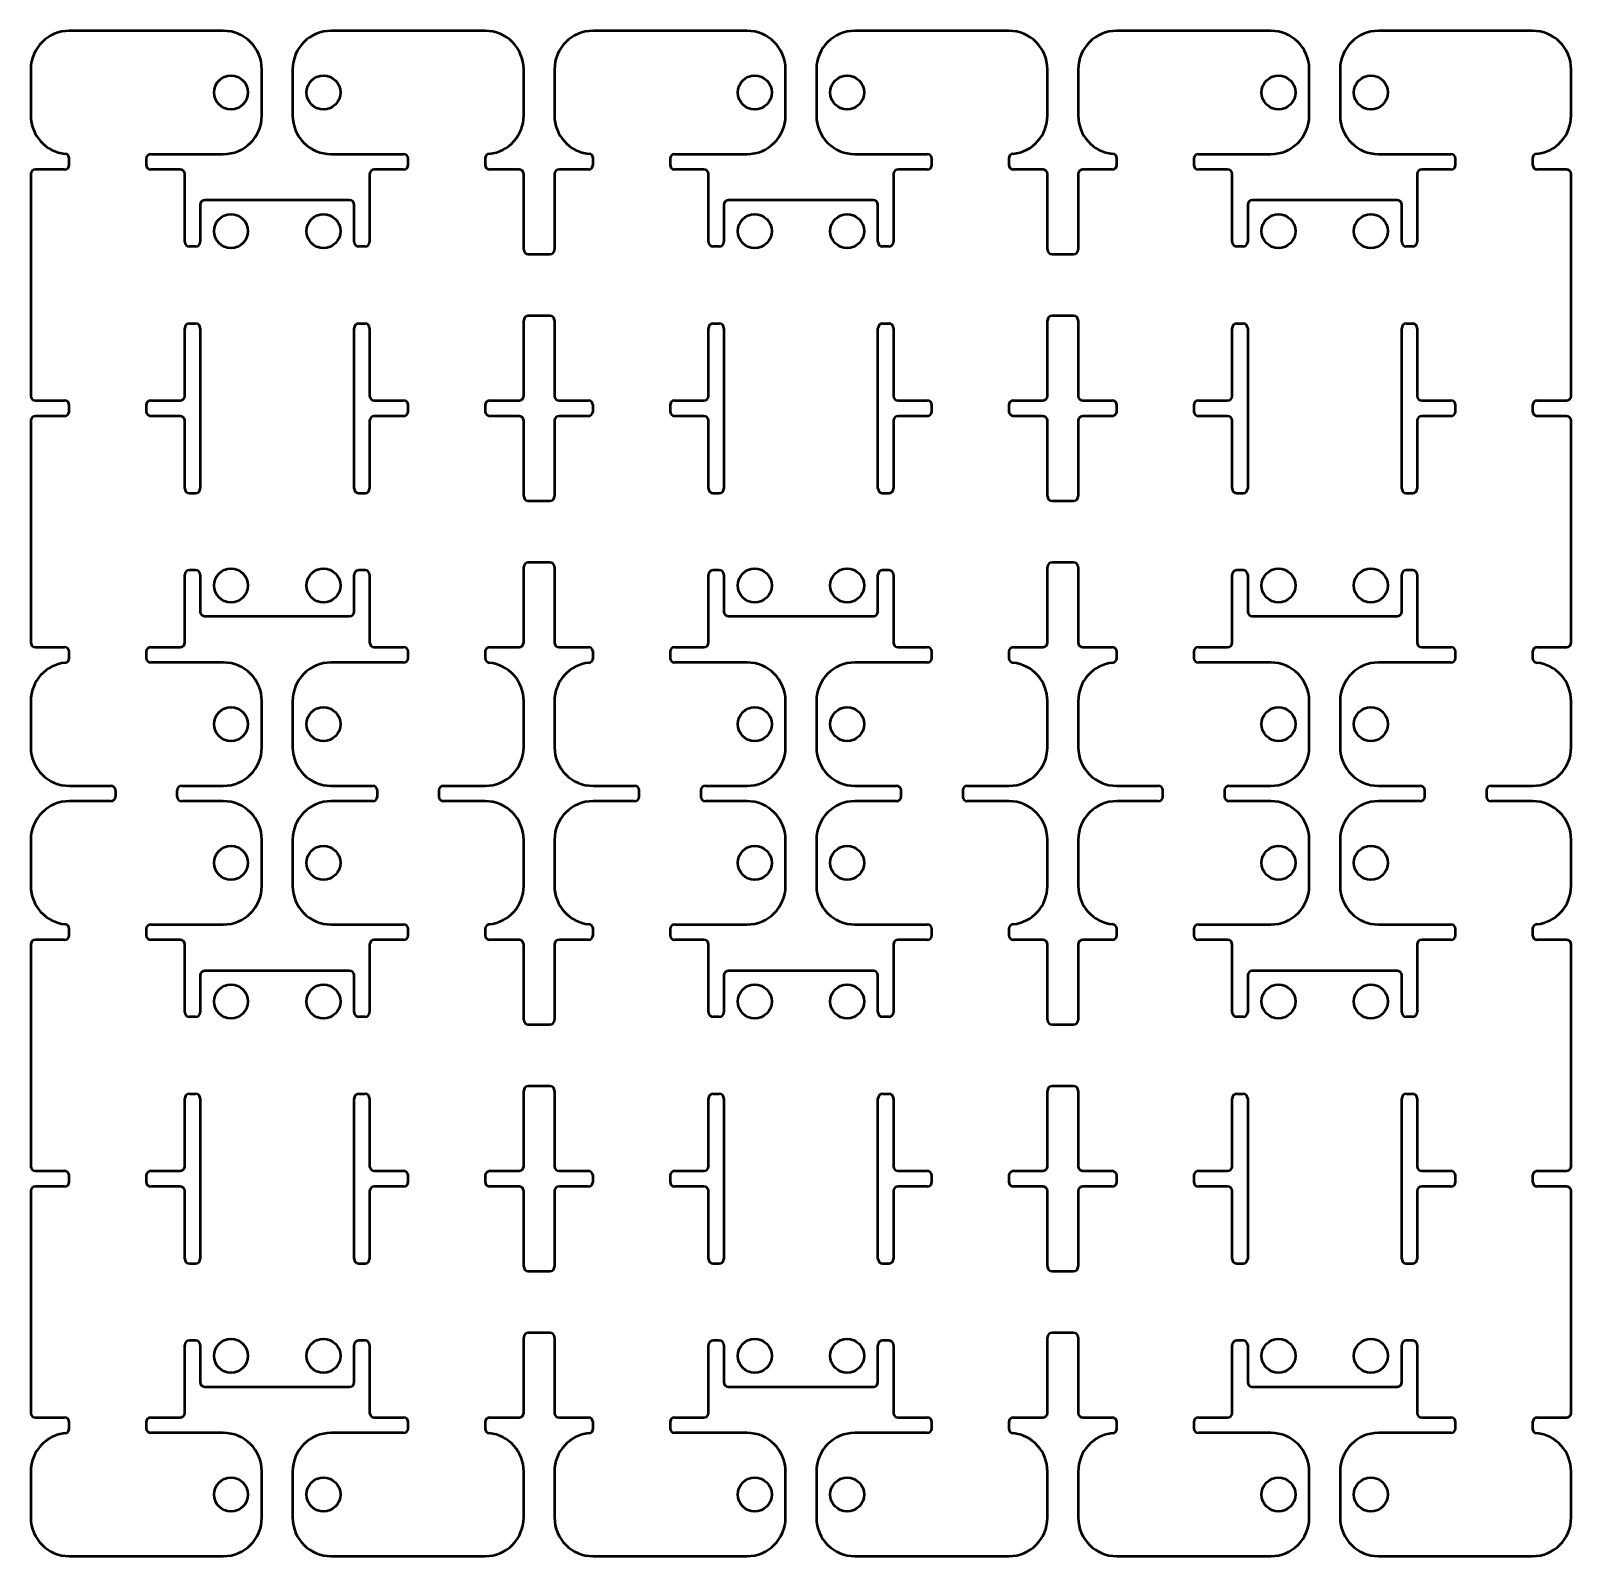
# Model space of a CAD drawing. Header units: millimetres. Extents: x 97.5 to 197.5, y 65.2 to 164.2.
import ezdxf

# ---------------------------------------------------------------- set-up
doc = ezdxf.new("R2010")
doc.units = ezdxf.units.MM
doc.layers.add('Visible (ISO)', color=7, linetype='Continuous', lineweight=50)

msp = doc.modelspace()

# ---------------------------------------------------------------- linework, layer by layer
at = {"layer": 'Visible (ISO)'}
for p, q in [((109.95, 164.23), (99.95, 164.23)), ((126.95, 164.23), (116.95, 164.23)), ((143.95, 164.23), (133.95, 164.23)), ((160.95, 164.23), (150.95, 164.23)), ((177.95, 164.23), (167.95, 164.23)), ((194.95, 164.23), (184.95, 164.23)), ((97.45, 161.73), (97.45, 158.73)), ((112.45, 158.73), (112.45, 161.73)), ((114.45, 161.73), (114.45, 158.73)), ((129.45, 158.73), (129.45, 161.73)), ((131.45, 161.73), (131.45, 158.73)), ((146.45, 158.73), (146.45, 161.73)), ((148.45, 161.73), (148.45, 158.73)), ((163.45, 158.73), (163.45, 161.73)), ((165.45, 161.73), (165.45, 158.73)), ((180.45, 158.73), (180.45, 161.73)), ((182.45, 161.73), (182.45, 158.73)), ((197.45, 158.73), (197.45, 161.73)), ((105.25, 156.23), (109.95, 156.23)), ((116.95, 156.23), (121.65, 156.23)), ((139.25, 156.23), (143.95, 156.23)), ((150.95, 156.23), (155.65, 156.23)), ((173.25, 156.23), (177.95, 156.23)), ((184.95, 156.23), (189.65, 156.23)), ((99.65, 155.23), (97.75, 155.23)), ((99.95, 155.53), (99.95, 155.95)), ((104.95, 155.93), (104.95, 155.53)), ((107.15, 155.23), (105.25, 155.23)), ((121.65, 155.23), (119.75, 155.23)), ((121.95, 155.53), (121.95, 155.93)), ((126.95, 155.95), (126.95, 155.53)), ((129.15, 155.23), (127.25, 155.23)), ((133.65, 155.23), (131.75, 155.23)), ((133.95, 155.53), (133.95, 155.95)), ((138.95, 155.93), (138.95, 155.53)), ((141.15, 155.23), (139.25, 155.23)), ((155.65, 155.23), (153.75, 155.23)), ((155.95, 155.53), (155.95, 155.93)), ((160.95, 155.95), (160.95, 155.53)), ((163.15, 155.23), (161.25, 155.23)), ((167.65, 155.23), (165.75, 155.23)), ((167.95, 155.53), (167.95, 155.95)), ((172.95, 155.93), (172.95, 155.53)), ((175.15, 155.23), (173.25, 155.23)), ((189.65, 155.23), (187.75, 155.23)), ((189.95, 155.53), (189.95, 155.93)), ((194.95, 155.95), (194.95, 155.53)), ((197.15, 155.23), (195.25, 155.23)), ((97.45, 154.93), (97.45, 140.53)), ((107.45, 150.53), (107.45, 154.93)), ((119.45, 154.93), (119.45, 150.53)), ((129.45, 150.03), (129.45, 154.93)), ((131.45, 154.93), (131.45, 150.03)), ((141.45, 150.53), (141.45, 154.93)), ((153.45, 154.93), (153.45, 150.53)), ((163.45, 150.03), (163.45, 154.93)), ((165.45, 154.93), (165.45, 150.03)), ((175.45, 150.53), (175.45, 154.93)), ((187.45, 154.93), (187.45, 150.53)), ((197.45, 140.53), (197.45, 154.93)), ((118.15, 153.23), (108.75, 153.23)), ((152.15, 153.23), (142.75, 153.23)), ((186.15, 153.23), (176.75, 153.23)), ((108.45, 152.93), (108.45, 150.53)), ((118.45, 150.53), (118.45, 152.93)), ((142.45, 152.93), (142.45, 150.53)), ((152.45, 150.53), (152.45, 152.93)), ((176.45, 152.93), (176.45, 150.53)), ((186.45, 150.53), (186.45, 152.93)), ((108.15, 150.23), (107.75, 150.23)), ((119.15, 150.23), (118.75, 150.23)), ((142.15, 150.23), (141.75, 150.23)), ((153.15, 150.23), (152.75, 150.23)), ((176.15, 150.23), (175.75, 150.23)), ((187.15, 150.23), (186.75, 150.23)), ((129.75, 149.73), (131.15, 149.73)), ((163.75, 149.73), (165.15, 149.73)), ((107.75, 145.23), (108.15, 145.23)), ((118.75, 145.23), (119.15, 145.23)), ((129.45, 140.53), (129.45, 145.43)), ((131.15, 145.73), (129.75, 145.73)), ((131.45, 145.43), (131.45, 140.53)), ((141.75, 145.23), (142.15, 145.23)), ((152.75, 145.23), (153.15, 145.23)), ((163.45, 140.53), (163.45, 145.43)), ((165.15, 145.73), (163.75, 145.73)), ((165.45, 145.43), (165.45, 140.53)), ((175.75, 145.23), (176.15, 145.23)), ((186.75, 145.23), (187.15, 145.23)), ((107.45, 140.53), (107.45, 144.93)), ((108.45, 144.93), (108.45, 134.53)), ((118.45, 134.53), (118.45, 144.93)), ((119.45, 144.93), (119.45, 140.53)), ((141.45, 140.53), (141.45, 144.93)), ((142.45, 144.93), (142.45, 134.53)), ((152.45, 134.53), (152.45, 144.93)), ((153.45, 144.93), (153.45, 140.53)), ((175.45, 140.53), (175.45, 144.93)), ((176.45, 144.93), (176.45, 134.53)), ((186.45, 134.53), (186.45, 144.93)), ((187.45, 144.93), (187.45, 140.53)), ((97.75, 140.23), (99.65, 140.23)), ((105.25, 140.23), (107.15, 140.23)), ((119.75, 140.23), (121.65, 140.23)), ((127.25, 140.23), (129.15, 140.23)), ((131.75, 140.23), (133.65, 140.23)), ((139.25, 140.23), (141.15, 140.23)), ((153.75, 140.23), (155.65, 140.23)), ((161.25, 140.23), (163.15, 140.23)), ((165.75, 140.23), (167.65, 140.23)), ((173.25, 140.23), (175.15, 140.23)), ((187.75, 140.23), (189.65, 140.23)), ((195.25, 140.23), (197.15, 140.23)), ((99.65, 139.23), (97.75, 139.23)), ((99.95, 139.53), (99.95, 139.93)), ((104.95, 139.93), (104.95, 139.53)), ((107.15, 139.23), (105.25, 139.23)), ((121.65, 139.23), (119.75, 139.23)), ((121.95, 139.53), (121.95, 139.93)), ((126.95, 139.93), (126.95, 139.53)), ((129.15, 139.23), (127.25, 139.23)), ((133.65, 139.23), (131.75, 139.23)), ((133.95, 139.53), (133.95, 139.93)), ((138.95, 139.93), (138.95, 139.53)), ((141.15, 139.23), (139.25, 139.23)), ((155.65, 139.23), (153.75, 139.23)), ((155.95, 139.53), (155.95, 139.93)), ((160.95, 139.93), (160.95, 139.53)), ((163.15, 139.23), (161.25, 139.23)), ((167.65, 139.23), (165.75, 139.23)), ((167.95, 139.53), (167.95, 139.93)), ((172.95, 139.93), (172.95, 139.53)), ((175.15, 139.23), (173.25, 139.23)), ((189.65, 139.23), (187.75, 139.23)), ((189.95, 139.53), (189.95, 139.93)), ((194.95, 139.93), (194.95, 139.53)), ((197.15, 139.23), (195.25, 139.23)), ((97.45, 138.93), (97.45, 124.53)), ((107.45, 134.53), (107.45, 138.93)), ((119.45, 138.93), (119.45, 134.53)), ((129.45, 134.03), (129.45, 138.93)), ((131.45, 138.93), (131.45, 134.03)), ((141.45, 134.53), (141.45, 138.93)), ((153.45, 138.93), (153.45, 134.53)), ((163.45, 134.03), (163.45, 138.93)), ((165.45, 138.93), (165.45, 134.03)), ((175.45, 134.53), (175.45, 138.93)), ((187.45, 138.93), (187.45, 134.53)), ((197.45, 124.53), (197.45, 138.93)), ((107.75, 134.23), (108.15, 134.23)), ((118.75, 134.23), (119.15, 134.23)), ((141.75, 134.23), (142.15, 134.23)), ((152.75, 134.23), (153.15, 134.23)), ((175.75, 134.23), (176.15, 134.23)), ((186.75, 134.23), (187.15, 134.23)), ((129.75, 133.73), (131.15, 133.73)), ((163.75, 133.73), (165.15, 133.73)), ((108.15, 129.23), (107.75, 129.23)), ((119.15, 129.23), (118.75, 129.23)), ((129.45, 124.53), (129.45, 129.43)), ((131.15, 129.73), (129.75, 129.73)), ((131.45, 129.43), (131.45, 124.53)), ((142.15, 129.23), (141.75, 129.23)), ((153.15, 129.23), (152.75, 129.23)), ((163.45, 124.53), (163.45, 129.43)), ((165.15, 129.73), (163.75, 129.73)), ((165.45, 129.43), (165.45, 124.53)), ((176.15, 129.23), (175.75, 129.23)), ((187.15, 129.23), (186.75, 129.23)), ((107.45, 124.53), (107.45, 128.93)), ((108.45, 128.93), (108.45, 126.53)), ((118.45, 126.53), (118.45, 128.93)), ((119.45, 128.93), (119.45, 124.53)), ((141.45, 124.53), (141.45, 128.93)), ((142.45, 128.93), (142.45, 126.53)), ((152.45, 126.53), (152.45, 128.93)), ((153.45, 128.93), (153.45, 124.53)), ((175.45, 124.53), (175.45, 128.93)), ((176.45, 128.93), (176.45, 126.53)), ((186.45, 126.53), (186.45, 128.93)), ((187.45, 128.93), (187.45, 124.53)), ((108.75, 126.23), (118.15, 126.23)), ((142.75, 126.23), (152.15, 126.23)), ((176.75, 126.23), (186.15, 126.23)), ((97.75, 124.23), (99.65, 124.23)), ((105.25, 124.23), (107.15, 124.23)), ((119.75, 124.23), (121.65, 124.23)), ((127.25, 124.23), (129.15, 124.23)), ((131.75, 124.23), (133.65, 124.23)), ((139.25, 124.23), (141.15, 124.23)), ((153.75, 124.23), (155.65, 124.23)), ((161.25, 124.23), (163.15, 124.23)), ((165.75, 124.23), (167.65, 124.23)), ((173.25, 124.23), (175.15, 124.23)), ((187.75, 124.23), (189.65, 124.23)), ((195.25, 124.23), (197.15, 124.23)), ((99.95, 123.51), (99.95, 123.93)), ((104.95, 123.93), (104.95, 123.53)), ((109.95, 123.23), (105.25, 123.23)), ((121.65, 123.23), (116.95, 123.23)), ((121.95, 123.53), (121.95, 123.93)), ((126.95, 123.93), (126.95, 123.51)), ((133.95, 123.51), (133.95, 123.93)), ((138.95, 123.93), (138.95, 123.53)), ((143.95, 123.23), (139.25, 123.23)), ((155.65, 123.23), (150.95, 123.23)), ((155.95, 123.53), (155.95, 123.93)), ((160.95, 123.93), (160.95, 123.51)), ((167.95, 123.51), (167.95, 123.93)), ((172.95, 123.93), (172.95, 123.53)), ((177.95, 123.23), (173.25, 123.23)), ((189.65, 123.23), (184.95, 123.23)), ((189.95, 123.53), (189.95, 123.93)), ((194.95, 123.93), (194.95, 123.51)), ((97.45, 120.73), (97.45, 117.73)), ((112.45, 117.73), (112.45, 120.73)), ((114.45, 120.73), (114.45, 117.73)), ((129.45, 117.73), (129.45, 120.73)), ((131.45, 120.73), (131.45, 117.73)), ((146.45, 117.73), (146.45, 120.73)), ((148.45, 120.73), (148.45, 117.73)), ((163.45, 117.73), (163.45, 120.73)), ((165.45, 120.73), (165.45, 117.73)), ((180.45, 117.73), (180.45, 120.73)), ((182.45, 120.73), (182.45, 117.73)), ((197.45, 117.73), (197.45, 120.73)), ((99.95, 115.23), (102.65, 115.23)), ((107.25, 115.23), (109.95, 115.23)), ((116.95, 115.23), (119.65, 115.23)), ((124.25, 115.23), (126.95, 115.23)), ((133.95, 115.23), (136.65, 115.23)), ((141.25, 115.23), (143.95, 115.23)), ((150.95, 115.23), (153.65, 115.23)), ((158.25, 115.23), (160.95, 115.23)), ((167.95, 115.23), (170.65, 115.23)), ((175.25, 115.23), (177.95, 115.23)), ((184.95, 115.23), (187.65, 115.23)), ((192.25, 115.23), (194.95, 115.23)), ((102.65, 114.23), (99.95, 114.23)), ((102.95, 114.93), (102.95, 114.53)), ((106.95, 114.53), (106.95, 114.93)), ((109.95, 114.23), (107.25, 114.23)), ((119.65, 114.23), (116.95, 114.23)), ((119.95, 114.53), (119.95, 114.93)), ((123.95, 114.93), (123.95, 114.53)), ((126.95, 114.23), (124.25, 114.23)), ((136.65, 114.23), (133.95, 114.23)), ((136.95, 114.53), (136.95, 114.93)), ((140.95, 114.93), (140.95, 114.53)), ((143.95, 114.23), (141.25, 114.23)), ((153.65, 114.23), (150.95, 114.23)), ((153.95, 114.53), (153.95, 114.93)), ((157.95, 114.93), (157.95, 114.53)), ((160.95, 114.23), (158.25, 114.23)), ((170.65, 114.23), (167.95, 114.23)), ((170.95, 114.53), (170.95, 114.93)), ((174.95, 114.93), (174.95, 114.53)), ((177.95, 114.23), (175.25, 114.23)), ((187.65, 114.23), (184.95, 114.23)), ((187.95, 114.53), (187.95, 114.93)), ((191.95, 114.93), (191.95, 114.53)), ((194.95, 114.23), (192.25, 114.23)), ((97.45, 111.73), (97.45, 108.73)), ((112.45, 108.73), (112.45, 111.73)), ((114.45, 111.73), (114.45, 108.73)), ((129.45, 108.73), (129.45, 111.73)), ((131.45, 111.73), (131.45, 108.73)), ((146.45, 108.73), (146.45, 111.73)), ((148.45, 111.73), (148.45, 108.73)), ((163.45, 108.73), (163.45, 111.73)), ((165.45, 111.73), (165.45, 108.73)), ((180.45, 108.73), (180.45, 111.73)), ((182.45, 111.73), (182.45, 108.73)), ((197.45, 108.73), (197.45, 111.73)), ((105.25, 106.23), (109.95, 106.23)), ((116.95, 106.23), (121.65, 106.23)), ((139.25, 106.23), (143.95, 106.23)), ((150.95, 106.23), (155.65, 106.23)), ((173.25, 106.23), (177.95, 106.23)), ((184.95, 106.23), (189.65, 106.23)), ((99.65, 105.23), (97.75, 105.23)), ((99.95, 105.53), (99.95, 105.95)), ((104.95, 105.93), (104.95, 105.53)), ((107.15, 105.23), (105.25, 105.23)), ((121.65, 105.23), (119.75, 105.23)), ((121.95, 105.53), (121.95, 105.93)), ((126.95, 105.95), (126.95, 105.53)), ((129.15, 105.23), (127.25, 105.23)), ((133.65, 105.23), (131.75, 105.23)), ((133.95, 105.53), (133.95, 105.95)), ((138.95, 105.93), (138.95, 105.53)), ((141.15, 105.23), (139.25, 105.23)), ((155.65, 105.23), (153.75, 105.23)), ((155.95, 105.53), (155.95, 105.93)), ((160.95, 105.95), (160.95, 105.53)), ((163.15, 105.23), (161.25, 105.23)), ((167.65, 105.23), (165.75, 105.23)), ((167.95, 105.53), (167.95, 105.95)), ((172.95, 105.93), (172.95, 105.53)), ((175.15, 105.23), (173.25, 105.23)), ((189.65, 105.23), (187.75, 105.23)), ((189.95, 105.53), (189.95, 105.93)), ((194.95, 105.95), (194.95, 105.53)), ((197.15, 105.23), (195.25, 105.23)), ((97.45, 104.93), (97.45, 90.53)), ((107.45, 100.53), (107.45, 104.93)), ((119.45, 104.93), (119.45, 100.53)), ((129.45, 100.03), (129.45, 104.93)), ((131.45, 104.93), (131.45, 100.03)), ((141.45, 100.53), (141.45, 104.93)), ((153.45, 104.93), (153.45, 100.53)), ((163.45, 100.03), (163.45, 104.93)), ((165.45, 104.93), (165.45, 100.03)), ((175.45, 100.53), (175.45, 104.93)), ((187.45, 104.93), (187.45, 100.53)), ((197.45, 90.53), (197.45, 104.93)), ((118.15, 103.23), (108.75, 103.23)), ((152.15, 103.23), (142.75, 103.23)), ((186.15, 103.23), (176.75, 103.23)), ((108.45, 102.93), (108.45, 100.53)), ((118.45, 100.53), (118.45, 102.93)), ((142.45, 102.93), (142.45, 100.53)), ((152.45, 100.53), (152.45, 102.93)), ((176.45, 102.93), (176.45, 100.53)), ((186.45, 100.53), (186.45, 102.93)), ((108.15, 100.23), (107.75, 100.23)), ((119.15, 100.23), (118.75, 100.23)), ((142.15, 100.23), (141.75, 100.23)), ((153.15, 100.23), (152.75, 100.23)), ((176.15, 100.23), (175.75, 100.23)), ((187.15, 100.23), (186.75, 100.23)), ((129.75, 99.73), (131.15, 99.73)), ((163.75, 99.73), (165.15, 99.73)), ((107.75, 95.23), (108.15, 95.23)), ((118.75, 95.23), (119.15, 95.23)), ((129.45, 90.53), (129.45, 95.43)), ((131.15, 95.73), (129.75, 95.73)), ((131.45, 95.43), (131.45, 90.53)), ((141.75, 95.23), (142.15, 95.23)), ((152.75, 95.23), (153.15, 95.23)), ((163.45, 90.53), (163.45, 95.43)), ((165.15, 95.73), (163.75, 95.73)), ((165.45, 95.43), (165.45, 90.53)), ((175.75, 95.23), (176.15, 95.23)), ((186.75, 95.23), (187.15, 95.23)), ((107.45, 90.53), (107.45, 94.93)), ((108.45, 94.93), (108.45, 84.53)), ((118.45, 84.53), (118.45, 94.93)), ((119.45, 94.93), (119.45, 90.53)), ((141.45, 90.53), (141.45, 94.93)), ((142.45, 94.93), (142.45, 84.53)), ((152.45, 84.53), (152.45, 94.93)), ((153.45, 94.93), (153.45, 90.53)), ((175.45, 90.53), (175.45, 94.93)), ((176.45, 94.93), (176.45, 84.53)), ((186.45, 84.53), (186.45, 94.93)), ((187.45, 94.93), (187.45, 90.53)), ((97.75, 90.23), (99.65, 90.23)), ((105.25, 90.23), (107.15, 90.23)), ((119.75, 90.23), (121.65, 90.23)), ((127.25, 90.23), (129.15, 90.23)), ((131.75, 90.23), (133.65, 90.23)), ((139.25, 90.23), (141.15, 90.23)), ((153.75, 90.23), (155.65, 90.23)), ((161.25, 90.23), (163.15, 90.23)), ((165.75, 90.23), (167.65, 90.23)), ((173.25, 90.23), (175.15, 90.23)), ((187.75, 90.23), (189.65, 90.23)), ((195.25, 90.23), (197.15, 90.23)), ((99.65, 89.23), (97.75, 89.23)), ((99.95, 89.53), (99.95, 89.93)), ((104.95, 89.93), (104.95, 89.53)), ((107.15, 89.23), (105.25, 89.23)), ((121.65, 89.23), (119.75, 89.23)), ((121.95, 89.53), (121.95, 89.93)), ((126.95, 89.93), (126.95, 89.53)), ((129.15, 89.23), (127.25, 89.23)), ((133.65, 89.23), (131.75, 89.23)), ((133.95, 89.53), (133.95, 89.93)), ((138.95, 89.93), (138.95, 89.53)), ((141.15, 89.23), (139.25, 89.23)), ((155.65, 89.23), (153.75, 89.23)), ((155.95, 89.53), (155.95, 89.93)), ((160.95, 89.93), (160.95, 89.53)), ((163.15, 89.23), (161.25, 89.23)), ((167.65, 89.23), (165.75, 89.23)), ((167.95, 89.53), (167.95, 89.93)), ((172.95, 89.93), (172.95, 89.53)), ((175.15, 89.23), (173.25, 89.23)), ((189.65, 89.23), (187.75, 89.23)), ((189.95, 89.53), (189.95, 89.93)), ((194.95, 89.93), (194.95, 89.53)), ((197.15, 89.23), (195.25, 89.23)), ((97.45, 88.93), (97.45, 74.53)), ((107.45, 84.53), (107.45, 88.93)), ((119.45, 88.93), (119.45, 84.53)), ((129.45, 84.03), (129.45, 88.93)), ((131.45, 88.93), (131.45, 84.03)), ((141.45, 84.53), (141.45, 88.93)), ((153.45, 88.93), (153.45, 84.53)), ((163.45, 84.03), (163.45, 88.93)), ((165.45, 88.93), (165.45, 84.03)), ((175.45, 84.53), (175.45, 88.93)), ((187.45, 88.93), (187.45, 84.53)), ((197.45, 74.53), (197.45, 88.93)), ((107.75, 84.23), (108.15, 84.23)), ((118.75, 84.23), (119.15, 84.23)), ((141.75, 84.23), (142.15, 84.23)), ((152.75, 84.23), (153.15, 84.23)), ((175.75, 84.23), (176.15, 84.23)), ((186.75, 84.23), (187.15, 84.23)), ((129.75, 83.73), (131.15, 83.73)), ((163.75, 83.73), (165.15, 83.73)), ((108.15, 79.23), (107.75, 79.23)), ((119.15, 79.23), (118.75, 79.23)), ((129.45, 74.53), (129.45, 79.43)), ((131.15, 79.73), (129.75, 79.73)), ((131.45, 79.43), (131.45, 74.53)), ((142.15, 79.23), (141.75, 79.23)), ((153.15, 79.23), (152.75, 79.23)), ((163.45, 74.53), (163.45, 79.43)), ((165.15, 79.73), (163.75, 79.73)), ((165.45, 79.43), (165.45, 74.53)), ((176.15, 79.23), (175.75, 79.23)), ((187.15, 79.23), (186.75, 79.23)), ((107.45, 74.53), (107.45, 78.93)), ((108.45, 78.93), (108.45, 76.53)), ((118.45, 76.53), (118.45, 78.93)), ((119.45, 78.93), (119.45, 74.53)), ((141.45, 74.53), (141.45, 78.93)), ((142.45, 78.93), (142.45, 76.53)), ((152.45, 76.53), (152.45, 78.93)), ((153.45, 78.93), (153.45, 74.53)), ((175.45, 74.53), (175.45, 78.93)), ((176.45, 78.93), (176.45, 76.53)), ((186.45, 76.53), (186.45, 78.93)), ((187.45, 78.93), (187.45, 74.53)), ((108.75, 76.23), (118.15, 76.23)), ((142.75, 76.23), (152.15, 76.23)), ((176.75, 76.23), (186.15, 76.23)), ((97.75, 74.23), (99.65, 74.23)), ((105.25, 74.23), (107.15, 74.23)), ((119.75, 74.23), (121.65, 74.23)), ((127.25, 74.23), (129.15, 74.23)), ((131.75, 74.23), (133.65, 74.23)), ((139.25, 74.23), (141.15, 74.23)), ((153.75, 74.23), (155.65, 74.23)), ((161.25, 74.23), (163.15, 74.23)), ((165.75, 74.23), (167.65, 74.23)), ((173.25, 74.23), (175.15, 74.23)), ((187.75, 74.23), (189.65, 74.23)), ((195.25, 74.23), (197.15, 74.23)), ((99.95, 73.51), (99.95, 73.93)), ((104.95, 73.93), (104.95, 73.53)), ((109.95, 73.23), (105.25, 73.23)), ((121.65, 73.23), (116.95, 73.23)), ((121.95, 73.53), (121.95, 73.93)), ((126.95, 73.93), (126.95, 73.51)), ((133.95, 73.51), (133.95, 73.93)), ((138.95, 73.93), (138.95, 73.53)), ((143.95, 73.23), (139.25, 73.23)), ((155.65, 73.23), (150.95, 73.23)), ((155.95, 73.53), (155.95, 73.93)), ((160.95, 73.93), (160.95, 73.51)), ((167.95, 73.51), (167.95, 73.93)), ((172.95, 73.93), (172.95, 73.53)), ((177.95, 73.23), (173.25, 73.23)), ((189.65, 73.23), (184.95, 73.23)), ((189.95, 73.53), (189.95, 73.93)), ((194.95, 73.93), (194.95, 73.51)), ((97.45, 70.73), (97.45, 67.73)), ((112.45, 67.73), (112.45, 70.73)), ((114.45, 70.73), (114.45, 67.73)), ((129.45, 67.73), (129.45, 70.73)), ((131.45, 70.73), (131.45, 67.73)), ((146.45, 67.73), (146.45, 70.73)), ((148.45, 70.73), (148.45, 67.73)), ((163.45, 67.73), (163.45, 70.73)), ((165.45, 70.73), (165.45, 67.73)), ((180.45, 67.73), (180.45, 70.73)), ((182.45, 70.73), (182.45, 67.73)), ((197.45, 67.73), (197.45, 70.73)), ((99.95, 65.23), (109.95, 65.23)), ((116.95, 65.23), (126.95, 65.23)), ((133.95, 65.23), (143.95, 65.23)), ((150.95, 65.23), (160.95, 65.23)), ((167.95, 65.23), (177.95, 65.23)), ((184.95, 65.23), (194.95, 65.23))]:
    msp.add_line(p, q, dxfattribs=at)
for centre in [(110.45, 160.23), (116.45, 160.23), (144.45, 160.23), (150.45, 160.23), (178.45, 160.23), (184.45, 160.23), (110.45, 151.23), (116.45, 151.23), (144.45, 151.23), (150.45, 151.23), (178.45, 151.23), (184.45, 151.23), (110.45, 128.23), (116.45, 128.23), (144.45, 128.23), (150.45, 128.23), (178.45, 128.23), (184.45, 128.23), (110.45, 119.23), (116.45, 119.23), (144.45, 119.23), (150.45, 119.23), (178.45, 119.23), (184.45, 119.23), (110.45, 110.23), (116.45, 110.23), (144.45, 110.23), (150.45, 110.23), (178.45, 110.23), (184.45, 110.23), (110.45, 101.23), (116.45, 101.23), (144.45, 101.23), (150.45, 101.23), (178.45, 101.23), (184.45, 101.23), (110.45, 78.23), (116.45, 78.23), (144.45, 78.23), (150.45, 78.23), (178.45, 78.23), (184.45, 78.23), (110.45, 69.23), (116.45, 69.23), (144.45, 69.23), (150.45, 69.23), (178.45, 69.23), (184.45, 69.23)]:
    msp.add_circle(centre, 1.1, dxfattribs=at)
for centre, radius, start, end in [((99.95, 161.73), 2.5, 90, 180), ((109.95, 161.73), 2.5, 0, 90), ((116.95, 161.73), 2.5, 90, 180), ((126.95, 161.73), 2.5, 0, 90), ((133.95, 161.73), 2.5, 90, 180), ((143.95, 161.73), 2.5, 0, 90), ((150.95, 161.73), 2.5, 90, 180), ((160.95, 161.73), 2.5, 0, 90), ((167.95, 161.73), 2.5, 90, 180), ((177.95, 161.73), 2.5, 0, 90), ((184.95, 161.73), 2.5, 90, 180), ((194.95, 161.73), 2.5, 0, 90), ((99.95, 158.73), 2.5, 180, 263.8494), ((109.95, 158.73), 2.5, 270, 0), ((116.95, 158.73), 2.5, 180, 270), ((126.95, 158.73), 2.5, 276.1506, 0), ((133.95, 158.73), 2.5, 180, 263.8494), ((143.95, 158.73), 2.5, 270, 0), ((150.95, 158.73), 2.5, 180, 270), ((160.95, 158.73), 2.5, 276.1506, 0), ((167.95, 158.73), 2.5, 180, 263.8494), ((177.95, 158.73), 2.5, 270, 0), ((184.95, 158.73), 2.5, 180, 270), ((194.95, 158.73), 2.5, 276.1506, 0), ((99.65, 155.95), 0.3, 0, 83.8494), ((105.25, 155.93), 0.3, 90, 180), ((121.65, 155.93), 0.3, 0, 90), ((127.25, 155.95), 0.3, 96.1506, 180), ((133.65, 155.95), 0.3, 0, 83.8494), ((139.25, 155.93), 0.3, 90, 180), ((155.65, 155.93), 0.3, 0, 90), ((161.25, 155.95), 0.3, 96.1506, 180), ((167.65, 155.95), 0.3, 0, 83.8494), ((173.25, 155.93), 0.3, 90, 180), ((189.65, 155.93), 0.3, 0, 90), ((195.25, 155.95), 0.3, 96.1506, 180), ((97.75, 154.93), 0.3, 90, 180), ((99.65, 155.53), 0.3, 270, 0), ((105.25, 155.53), 0.3, 180, 270), ((107.15, 154.93), 0.3, 0, 90), ((119.75, 154.93), 0.3, 90, 180), ((121.65, 155.53), 0.3, 270, 0), ((127.25, 155.53), 0.3, 180, 270), ((129.15, 154.93), 0.3, 0, 90), ((131.75, 154.93), 0.3, 90, 180), ((133.65, 155.53), 0.3, 270, 0), ((139.25, 155.53), 0.3, 180, 270), ((141.15, 154.93), 0.3, 0, 90), ((153.75, 154.93), 0.3, 90, 180), ((155.65, 155.53), 0.3, 270, 0), ((161.25, 155.53), 0.3, 180, 270), ((163.15, 154.93), 0.3, 0, 90), ((165.75, 154.93), 0.3, 90, 180), ((167.65, 155.53), 0.3, 270, 0), ((173.25, 155.53), 0.3, 180, 270), ((175.15, 154.93), 0.3, 0, 90), ((187.75, 154.93), 0.3, 90, 180), ((189.65, 155.53), 0.3, 270, 0), ((195.25, 155.53), 0.3, 180, 270), ((197.15, 154.93), 0.3, 0, 90), ((108.75, 152.93), 0.3, 90, 180), ((118.15, 152.93), 0.3, 0, 90), ((142.75, 152.93), 0.3, 90, 180), ((152.15, 152.93), 0.3, 0, 90), ((176.75, 152.93), 0.3, 90, 180), ((186.15, 152.93), 0.3, 0, 90), ((107.75, 150.53), 0.3, 180, 270), ((108.15, 150.53), 0.3, 270, 0), ((118.75, 150.53), 0.3, 180, 270), ((119.15, 150.53), 0.3, 270, 0), ((129.75, 150.03), 0.3, 180, 270), ((131.15, 150.03), 0.3, 270, 0), ((141.75, 150.53), 0.3, 180, 270), ((142.15, 150.53), 0.3, 270, 0), ((152.75, 150.53), 0.3, 180, 270), ((153.15, 150.53), 0.3, 270, 0), ((163.75, 150.03), 0.3, 180, 270), ((165.15, 150.03), 0.3, 270, 0), ((175.75, 150.53), 0.3, 180, 270), ((176.15, 150.53), 0.3, 270, 0), ((186.75, 150.53), 0.3, 180, 270), ((187.15, 150.53), 0.3, 270, 0), ((107.75, 144.93), 0.3, 90, 180), ((108.15, 144.93), 0.3, 0, 90), ((118.75, 144.93), 0.3, 90, 180), ((119.15, 144.93), 0.3, 0, 90), ((129.75, 145.43), 0.3, 90, 180), ((131.15, 145.43), 0.3, 0, 90), ((141.75, 144.93), 0.3, 90, 180), ((142.15, 144.93), 0.3, 0, 90), ((152.75, 144.93), 0.3, 90, 180), ((153.15, 144.93), 0.3, 0, 90), ((163.75, 145.43), 0.3, 90, 180), ((165.15, 145.43), 0.3, 0, 90), ((175.75, 144.93), 0.3, 90, 180), ((176.15, 144.93), 0.3, 0, 90), ((186.75, 144.93), 0.3, 90, 180), ((187.15, 144.93), 0.3, 0, 90), ((97.75, 140.53), 0.3, 180, 270), ((99.65, 139.93), 0.3, 0, 90), ((105.25, 139.93), 0.3, 90, 180), ((107.15, 140.53), 0.3, 270, 0), ((119.75, 140.53), 0.3, 180, 270), ((121.65, 139.93), 0.3, 0, 90), ((127.25, 139.93), 0.3, 90, 180), ((129.15, 140.53), 0.3, 270, 0), ((131.75, 140.53), 0.3, 180, 270), ((133.65, 139.93), 0.3, 0, 90), ((139.25, 139.93), 0.3, 90, 180), ((141.15, 140.53), 0.3, 270, 0), ((153.75, 140.53), 0.3, 180, 270), ((155.65, 139.93), 0.3, 0, 90), ((161.25, 139.93), 0.3, 90, 180), ((163.15, 140.53), 0.3, 270, 0), ((165.75, 140.53), 0.3, 180, 270), ((167.65, 139.93), 0.3, 0, 90), ((173.25, 139.93), 0.3, 90, 180), ((175.15, 140.53), 0.3, 270, 0), ((187.75, 140.53), 0.3, 180, 270), ((189.65, 139.93), 0.3, 0, 90), ((195.25, 139.93), 0.3, 90, 180), ((197.15, 140.53), 0.3, 270, 0), ((97.75, 138.93), 0.3, 90, 180), ((99.65, 139.53), 0.3, 270, 0), ((105.25, 139.53), 0.3, 180, 270), ((107.15, 138.93), 0.3, 0, 90), ((119.75, 138.93), 0.3, 90, 180), ((121.65, 139.53), 0.3, 270, 0), ((127.25, 139.53), 0.3, 180, 270), ((129.15, 138.93), 0.3, 0, 90), ((131.75, 138.93), 0.3, 90, 180), ((133.65, 139.53), 0.3, 270, 0), ((139.25, 139.53), 0.3, 180, 270), ((141.15, 138.93), 0.3, 0, 90), ((153.75, 138.93), 0.3, 90, 180), ((155.65, 139.53), 0.3, 270, 0), ((161.25, 139.53), 0.3, 180, 270), ((163.15, 138.93), 0.3, 0, 90), ((165.75, 138.93), 0.3, 90, 180), ((167.65, 139.53), 0.3, 270, 0), ((173.25, 139.53), 0.3, 180, 270), ((175.15, 138.93), 0.3, 0, 90), ((187.75, 138.93), 0.3, 90, 180), ((189.65, 139.53), 0.3, 270, 0), ((195.25, 139.53), 0.3, 180, 270), ((197.15, 138.93), 0.3, 0, 90), ((107.75, 134.53), 0.3, 180, 270), ((108.15, 134.53), 0.3, 270, 0), ((118.75, 134.53), 0.3, 180, 270), ((119.15, 134.53), 0.3, 270, 0), ((129.75, 134.03), 0.3, 180, 270), ((131.15, 134.03), 0.3, 270, 0), ((141.75, 134.53), 0.3, 180, 270), ((142.15, 134.53), 0.3, 270, 0), ((152.75, 134.53), 0.3, 180, 270), ((153.15, 134.53), 0.3, 270, 0), ((163.75, 134.03), 0.3, 180, 270), ((165.15, 134.03), 0.3, 270, 0), ((175.75, 134.53), 0.3, 180, 270), ((176.15, 134.53), 0.3, 270, 0), ((186.75, 134.53), 0.3, 180, 270), ((187.15, 134.53), 0.3, 270, 0), ((107.75, 128.93), 0.3, 90, 180), ((108.15, 128.93), 0.3, 0, 90), ((118.75, 128.93), 0.3, 90, 180), ((119.15, 128.93), 0.3, 0, 90), ((129.75, 129.43), 0.3, 90, 180), ((131.15, 129.43), 0.3, 0, 90), ((141.75, 128.93), 0.3, 90, 180), ((142.15, 128.93), 0.3, 0, 90), ((152.75, 128.93), 0.3, 90, 180), ((153.15, 128.93), 0.3, 0, 90), ((163.75, 129.43), 0.3, 90, 180), ((165.15, 129.43), 0.3, 0, 90), ((175.75, 128.93), 0.3, 90, 180), ((176.15, 128.93), 0.3, 0, 90), ((186.75, 128.93), 0.3, 90, 180), ((187.15, 128.93), 0.3, 0, 90), ((108.75, 126.53), 0.3, 180, 270), ((118.15, 126.53), 0.3, 270, 0), ((142.75, 126.53), 0.3, 180, 270), ((152.15, 126.53), 0.3, 270, 0), ((176.75, 126.53), 0.3, 180, 270), ((186.15, 126.53), 0.3, 270, 0), ((97.75, 124.53), 0.3, 180, 270), ((99.65, 123.93), 0.3, 0, 90), ((105.25, 123.93), 0.3, 90, 180), ((107.15, 124.53), 0.3, 270, 0), ((119.75, 124.53), 0.3, 180, 270), ((121.65, 123.93), 0.3, 0, 90), ((127.25, 123.93), 0.3, 90, 180), ((129.15, 124.53), 0.3, 270, 0), ((131.75, 124.53), 0.3, 180, 270), ((133.65, 123.93), 0.3, 0, 90), ((139.25, 123.93), 0.3, 90, 180), ((141.15, 124.53), 0.3, 270, 0), ((153.75, 124.53), 0.3, 180, 270), ((155.65, 123.93), 0.3, 0, 90), ((161.25, 123.93), 0.3, 90, 180), ((163.15, 124.53), 0.3, 270, 0), ((165.75, 124.53), 0.3, 180, 270), ((167.65, 123.93), 0.3, 0, 90), ((173.25, 123.93), 0.3, 90, 180), ((175.15, 124.53), 0.3, 270, 0), ((187.75, 124.53), 0.3, 180, 270), ((189.65, 123.93), 0.3, 0, 90), ((195.25, 123.93), 0.3, 90, 180), ((197.15, 124.53), 0.3, 270, 0), ((99.95, 120.73), 2.5, 96.1506, 180), ((99.65, 123.51), 0.3, 276.1506, 0), ((105.25, 123.53), 0.3, 180, 270), ((109.95, 120.73), 2.5, 0, 90), ((116.95, 120.73), 2.5, 90, 180), ((121.65, 123.53), 0.3, 270, 0), ((127.25, 123.51), 0.3, 180, 263.8494), ((126.95, 120.73), 2.5, 0, 83.8494), ((133.95, 120.73), 2.5, 96.1506, 180), ((133.65, 123.51), 0.3, 276.1506, 0), ((139.25, 123.53), 0.3, 180, 270), ((143.95, 120.73), 2.5, 0, 90), ((150.95, 120.73), 2.5, 90, 180), ((155.65, 123.53), 0.3, 270, 0), ((161.25, 123.51), 0.3, 180, 263.8494), ((160.95, 120.73), 2.5, 0, 83.8494), ((167.95, 120.73), 2.5, 96.1506, 180), ((167.65, 123.51), 0.3, 276.1506, 0), ((173.25, 123.53), 0.3, 180, 270), ((177.95, 120.73), 2.5, 0, 90), ((184.95, 120.73), 2.5, 90, 180), ((189.65, 123.53), 0.3, 270, 0), ((195.25, 123.51), 0.3, 180, 263.8494), ((194.95, 120.73), 2.5, 0, 83.8494), ((99.95, 117.73), 2.5, 180, 270), ((109.95, 117.73), 2.5, 270, 0), ((116.95, 117.73), 2.5, 180, 270), ((126.95, 117.73), 2.5, 270, 0), ((133.95, 117.73), 2.5, 180, 270), ((143.95, 117.73), 2.5, 270, 0), ((150.95, 117.73), 2.5, 180, 270), ((160.95, 117.73), 2.5, 270, 0), ((167.95, 117.73), 2.5, 180, 270), ((177.95, 117.73), 2.5, 270, 0), ((184.95, 117.73), 2.5, 180, 270), ((194.95, 117.73), 2.5, 270, 0), ((102.65, 114.93), 0.3, 0, 90), ((107.25, 114.93), 0.3, 90, 180), ((119.65, 114.93), 0.3, 0, 90), ((124.25, 114.93), 0.3, 90, 180), ((136.65, 114.93), 0.3, 0, 90), ((141.25, 114.93), 0.3, 90, 180), ((153.65, 114.93), 0.3, 0, 90), ((158.25, 114.93), 0.3, 90, 180), ((170.65, 114.93), 0.3, 0, 90), ((175.25, 114.93), 0.3, 90, 180), ((187.65, 114.93), 0.3, 0, 90), ((192.25, 114.93), 0.3, 90, 180), ((99.95, 111.73), 2.5, 90, 180), ((102.65, 114.53), 0.3, 270, 0), ((107.25, 114.53), 0.3, 180, 270), ((109.95, 111.73), 2.5, 0, 90), ((116.95, 111.73), 2.5, 90, 180), ((119.65, 114.53), 0.3, 270, 0), ((124.25, 114.53), 0.3, 180, 270), ((126.95, 111.73), 2.5, 0, 90), ((133.95, 111.73), 2.5, 90, 180), ((136.65, 114.53), 0.3, 270, 0), ((141.25, 114.53), 0.3, 180, 270), ((143.95, 111.73), 2.5, 0, 90), ((150.95, 111.73), 2.5, 90, 180), ((153.65, 114.53), 0.3, 270, 0), ((158.25, 114.53), 0.3, 180, 270), ((160.95, 111.73), 2.5, 0, 90), ((167.95, 111.73), 2.5, 90, 180), ((170.65, 114.53), 0.3, 270, 0), ((175.25, 114.53), 0.3, 180, 270), ((177.95, 111.73), 2.5, 0, 90), ((184.95, 111.73), 2.5, 90, 180), ((187.65, 114.53), 0.3, 270, 0), ((192.25, 114.53), 0.3, 180, 270), ((194.95, 111.73), 2.5, 0, 90), ((99.95, 108.73), 2.5, 180, 263.8494), ((109.95, 108.73), 2.5, 270, 0), ((116.95, 108.73), 2.5, 180, 270), ((126.95, 108.73), 2.5, 276.1506, 0), ((133.95, 108.73), 2.5, 180, 263.8494), ((143.95, 108.73), 2.5, 270, 0), ((150.95, 108.73), 2.5, 180, 270), ((160.95, 108.73), 2.5, 276.1506, 0), ((167.95, 108.73), 2.5, 180, 263.8494), ((177.95, 108.73), 2.5, 270, 0), ((184.95, 108.73), 2.5, 180, 270), ((194.95, 108.73), 2.5, 276.1506, 0), ((99.65, 105.95), 0.3, 0, 83.8494), ((105.25, 105.93), 0.3, 90, 180), ((121.65, 105.93), 0.3, 0, 90), ((127.25, 105.95), 0.3, 96.1506, 180), ((133.65, 105.95), 0.3, 0, 83.8494), ((139.25, 105.93), 0.3, 90, 180), ((155.65, 105.93), 0.3, 0, 90), ((161.25, 105.95), 0.3, 96.1506, 180), ((167.65, 105.95), 0.3, 0, 83.8494), ((173.25, 105.93), 0.3, 90, 180), ((189.65, 105.93), 0.3, 0, 90), ((195.25, 105.95), 0.3, 96.1506, 180), ((97.75, 104.93), 0.3, 90, 180), ((99.65, 105.53), 0.3, 270, 0), ((105.25, 105.53), 0.3, 180, 270), ((107.15, 104.93), 0.3, 0, 90), ((119.75, 104.93), 0.3, 90, 180), ((121.65, 105.53), 0.3, 270, 0), ((127.25, 105.53), 0.3, 180, 270), ((129.15, 104.93), 0.3, 0, 90), ((131.75, 104.93), 0.3, 90, 180), ((133.65, 105.53), 0.3, 270, 0), ((139.25, 105.53), 0.3, 180, 270), ((141.15, 104.93), 0.3, 0, 90), ((153.75, 104.93), 0.3, 90, 180), ((155.65, 105.53), 0.3, 270, 0), ((161.25, 105.53), 0.3, 180, 270), ((163.15, 104.93), 0.3, 0, 90), ((165.75, 104.93), 0.3, 90, 180), ((167.65, 105.53), 0.3, 270, 0), ((173.25, 105.53), 0.3, 180, 270), ((175.15, 104.93), 0.3, 0, 90), ((187.75, 104.93), 0.3, 90, 180), ((189.65, 105.53), 0.3, 270, 0), ((195.25, 105.53), 0.3, 180, 270), ((197.15, 104.93), 0.3, 0, 90), ((108.75, 102.93), 0.3, 90, 180), ((118.15, 102.93), 0.3, 0, 90), ((142.75, 102.93), 0.3, 90, 180), ((152.15, 102.93), 0.3, 0, 90), ((176.75, 102.93), 0.3, 90, 180), ((186.15, 102.93), 0.3, 0, 90), ((107.75, 100.53), 0.3, 180, 270), ((108.15, 100.53), 0.3, 270, 0), ((118.75, 100.53), 0.3, 180, 270), ((119.15, 100.53), 0.3, 270, 0), ((129.75, 100.03), 0.3, 180, 270), ((131.15, 100.03), 0.3, 270, 0), ((141.75, 100.53), 0.3, 180, 270), ((142.15, 100.53), 0.3, 270, 0), ((152.75, 100.53), 0.3, 180, 270), ((153.15, 100.53), 0.3, 270, 0), ((163.75, 100.03), 0.3, 180, 270), ((165.15, 100.03), 0.3, 270, 0), ((175.75, 100.53), 0.3, 180, 270), ((176.15, 100.53), 0.3, 270, 0), ((186.75, 100.53), 0.3, 180, 270), ((187.15, 100.53), 0.3, 270, 0), ((107.75, 94.93), 0.3, 90, 180), ((108.15, 94.93), 0.3, 0, 90), ((118.75, 94.93), 0.3, 90, 180), ((119.15, 94.93), 0.3, 0, 90), ((129.75, 95.43), 0.3, 90, 180), ((131.15, 95.43), 0.3, 0, 90), ((141.75, 94.93), 0.3, 90, 180), ((142.15, 94.93), 0.3, 0, 90), ((152.75, 94.93), 0.3, 90, 180), ((153.15, 94.93), 0.3, 0, 90), ((163.75, 95.43), 0.3, 90, 180), ((165.15, 95.43), 0.3, 0, 90), ((175.75, 94.93), 0.3, 90, 180), ((176.15, 94.93), 0.3, 0, 90), ((186.75, 94.93), 0.3, 90, 180), ((187.15, 94.93), 0.3, 0, 90), ((97.75, 90.53), 0.3, 180, 270), ((99.65, 89.93), 0.3, 0, 90), ((105.25, 89.93), 0.3, 90, 180), ((107.15, 90.53), 0.3, 270, 0), ((119.75, 90.53), 0.3, 180, 270), ((121.65, 89.93), 0.3, 0, 90), ((127.25, 89.93), 0.3, 90, 180), ((129.15, 90.53), 0.3, 270, 0), ((131.75, 90.53), 0.3, 180, 270), ((133.65, 89.93), 0.3, 0, 90), ((139.25, 89.93), 0.3, 90, 180), ((141.15, 90.53), 0.3, 270, 0), ((153.75, 90.53), 0.3, 180, 270), ((155.65, 89.93), 0.3, 0, 90), ((161.25, 89.93), 0.3, 90, 180), ((163.15, 90.53), 0.3, 270, 0), ((165.75, 90.53), 0.3, 180, 270), ((167.65, 89.93), 0.3, 0, 90), ((173.25, 89.93), 0.3, 90, 180), ((175.15, 90.53), 0.3, 270, 0), ((187.75, 90.53), 0.3, 180, 270), ((189.65, 89.93), 0.3, 0, 90), ((195.25, 89.93), 0.3, 90, 180), ((197.15, 90.53), 0.3, 270, 0), ((97.75, 88.93), 0.3, 90, 180), ((99.65, 89.53), 0.3, 270, 0), ((105.25, 89.53), 0.3, 180, 270), ((107.15, 88.93), 0.3, 0, 90), ((119.75, 88.93), 0.3, 90, 180), ((121.65, 89.53), 0.3, 270, 0), ((127.25, 89.53), 0.3, 180, 270), ((129.15, 88.93), 0.3, 0, 90), ((131.75, 88.93), 0.3, 90, 180), ((133.65, 89.53), 0.3, 270, 0), ((139.25, 89.53), 0.3, 180, 270), ((141.15, 88.93), 0.3, 0, 90), ((153.75, 88.93), 0.3, 90, 180), ((155.65, 89.53), 0.3, 270, 0), ((161.25, 89.53), 0.3, 180, 270), ((163.15, 88.93), 0.3, 0, 90), ((165.75, 88.93), 0.3, 90, 180), ((167.65, 89.53), 0.3, 270, 0), ((173.25, 89.53), 0.3, 180, 270), ((175.15, 88.93), 0.3, 0, 90), ((187.75, 88.93), 0.3, 90, 180), ((189.65, 89.53), 0.3, 270, 0), ((195.25, 89.53), 0.3, 180, 270), ((197.15, 88.93), 0.3, 0, 90), ((107.75, 84.53), 0.3, 180, 270), ((108.15, 84.53), 0.3, 270, 0), ((118.75, 84.53), 0.3, 180, 270), ((119.15, 84.53), 0.3, 270, 0), ((129.75, 84.03), 0.3, 180, 270), ((131.15, 84.03), 0.3, 270, 0), ((141.75, 84.53), 0.3, 180, 270), ((142.15, 84.53), 0.3, 270, 0), ((152.75, 84.53), 0.3, 180, 270), ((153.15, 84.53), 0.3, 270, 0), ((163.75, 84.03), 0.3, 180, 270), ((165.15, 84.03), 0.3, 270, 0), ((175.75, 84.53), 0.3, 180, 270), ((176.15, 84.53), 0.3, 270, 0), ((186.75, 84.53), 0.3, 180, 270), ((187.15, 84.53), 0.3, 270, 0), ((107.75, 78.93), 0.3, 90, 180), ((108.15, 78.93), 0.3, 0, 90), ((118.75, 78.93), 0.3, 90, 180), ((119.15, 78.93), 0.3, 0, 90), ((129.75, 79.43), 0.3, 90, 180), ((131.15, 79.43), 0.3, 0, 90), ((141.75, 78.93), 0.3, 90, 180), ((142.15, 78.93), 0.3, 0, 90), ((152.75, 78.93), 0.3, 90, 180), ((153.15, 78.93), 0.3, 0, 90), ((163.75, 79.43), 0.3, 90, 180), ((165.15, 79.43), 0.3, 0, 90), ((175.75, 78.93), 0.3, 90, 180), ((176.15, 78.93), 0.3, 0, 90), ((186.75, 78.93), 0.3, 90, 180), ((187.15, 78.93), 0.3, 0, 90), ((108.75, 76.53), 0.3, 180, 270), ((118.15, 76.53), 0.3, 270, 0), ((142.75, 76.53), 0.3, 180, 270), ((152.15, 76.53), 0.3, 270, 0), ((176.75, 76.53), 0.3, 180, 270), ((186.15, 76.53), 0.3, 270, 0), ((97.75, 74.53), 0.3, 180, 270), ((99.65, 73.93), 0.3, 0, 90), ((105.25, 73.93), 0.3, 90, 180), ((107.15, 74.53), 0.3, 270, 0), ((119.75, 74.53), 0.3, 180, 270), ((121.65, 73.93), 0.3, 0, 90), ((127.25, 73.93), 0.3, 90, 180), ((129.15, 74.53), 0.3, 270, 0), ((131.75, 74.53), 0.3, 180, 270), ((133.65, 73.93), 0.3, 0, 90), ((139.25, 73.93), 0.3, 90, 180), ((141.15, 74.53), 0.3, 270, 0), ((153.75, 74.53), 0.3, 180, 270), ((155.65, 73.93), 0.3, 0, 90), ((161.25, 73.93), 0.3, 90, 180), ((163.15, 74.53), 0.3, 270, 0), ((165.75, 74.53), 0.3, 180, 270), ((167.65, 73.93), 0.3, 0, 90), ((173.25, 73.93), 0.3, 90, 180), ((175.15, 74.53), 0.3, 270, 0), ((187.75, 74.53), 0.3, 180, 270), ((189.65, 73.93), 0.3, 0, 90), ((195.25, 73.93), 0.3, 90, 180), ((197.15, 74.53), 0.3, 270, 0), ((99.95, 70.73), 2.5, 96.1506, 180), ((99.65, 73.51), 0.3, 276.1506, 0), ((105.25, 73.53), 0.3, 180, 270), ((109.95, 70.73), 2.5, 0, 90), ((116.95, 70.73), 2.5, 90, 180), ((121.65, 73.53), 0.3, 270, 0), ((127.25, 73.51), 0.3, 180, 263.8494), ((126.95, 70.73), 2.5, 0, 83.8494), ((133.95, 70.73), 2.5, 96.1506, 180), ((133.65, 73.51), 0.3, 276.1506, 0), ((139.25, 73.53), 0.3, 180, 270), ((143.95, 70.73), 2.5, 0, 90), ((150.95, 70.73), 2.5, 90, 180), ((155.65, 73.53), 0.3, 270, 0), ((161.25, 73.51), 0.3, 180, 263.8494), ((160.95, 70.73), 2.5, 0, 83.8494), ((167.95, 70.73), 2.5, 96.1506, 180), ((167.65, 73.51), 0.3, 276.1506, 0), ((173.25, 73.53), 0.3, 180, 270), ((177.95, 70.73), 2.5, 0, 90), ((184.95, 70.73), 2.5, 90, 180), ((189.65, 73.53), 0.3, 270, 0), ((195.25, 73.51), 0.3, 180, 263.8494), ((194.95, 70.73), 2.5, 0, 83.8494), ((99.95, 67.73), 2.5, 180, 270), ((109.95, 67.73), 2.5, 270, 0), ((116.95, 67.73), 2.5, 180, 270), ((126.95, 67.73), 2.5, 270, 0), ((133.95, 67.73), 2.5, 180, 270), ((143.95, 67.73), 2.5, 270, 0), ((150.95, 67.73), 2.5, 180, 270), ((160.95, 67.73), 2.5, 270, 0), ((167.95, 67.73), 2.5, 180, 270), ((177.95, 67.73), 2.5, 270, 0), ((184.95, 67.73), 2.5, 180, 270), ((194.95, 67.73), 2.5, 270, 0)]:
    msp.add_arc(centre, radius, start, end, dxfattribs=at)

doc.saveas('drawing.dxf')
